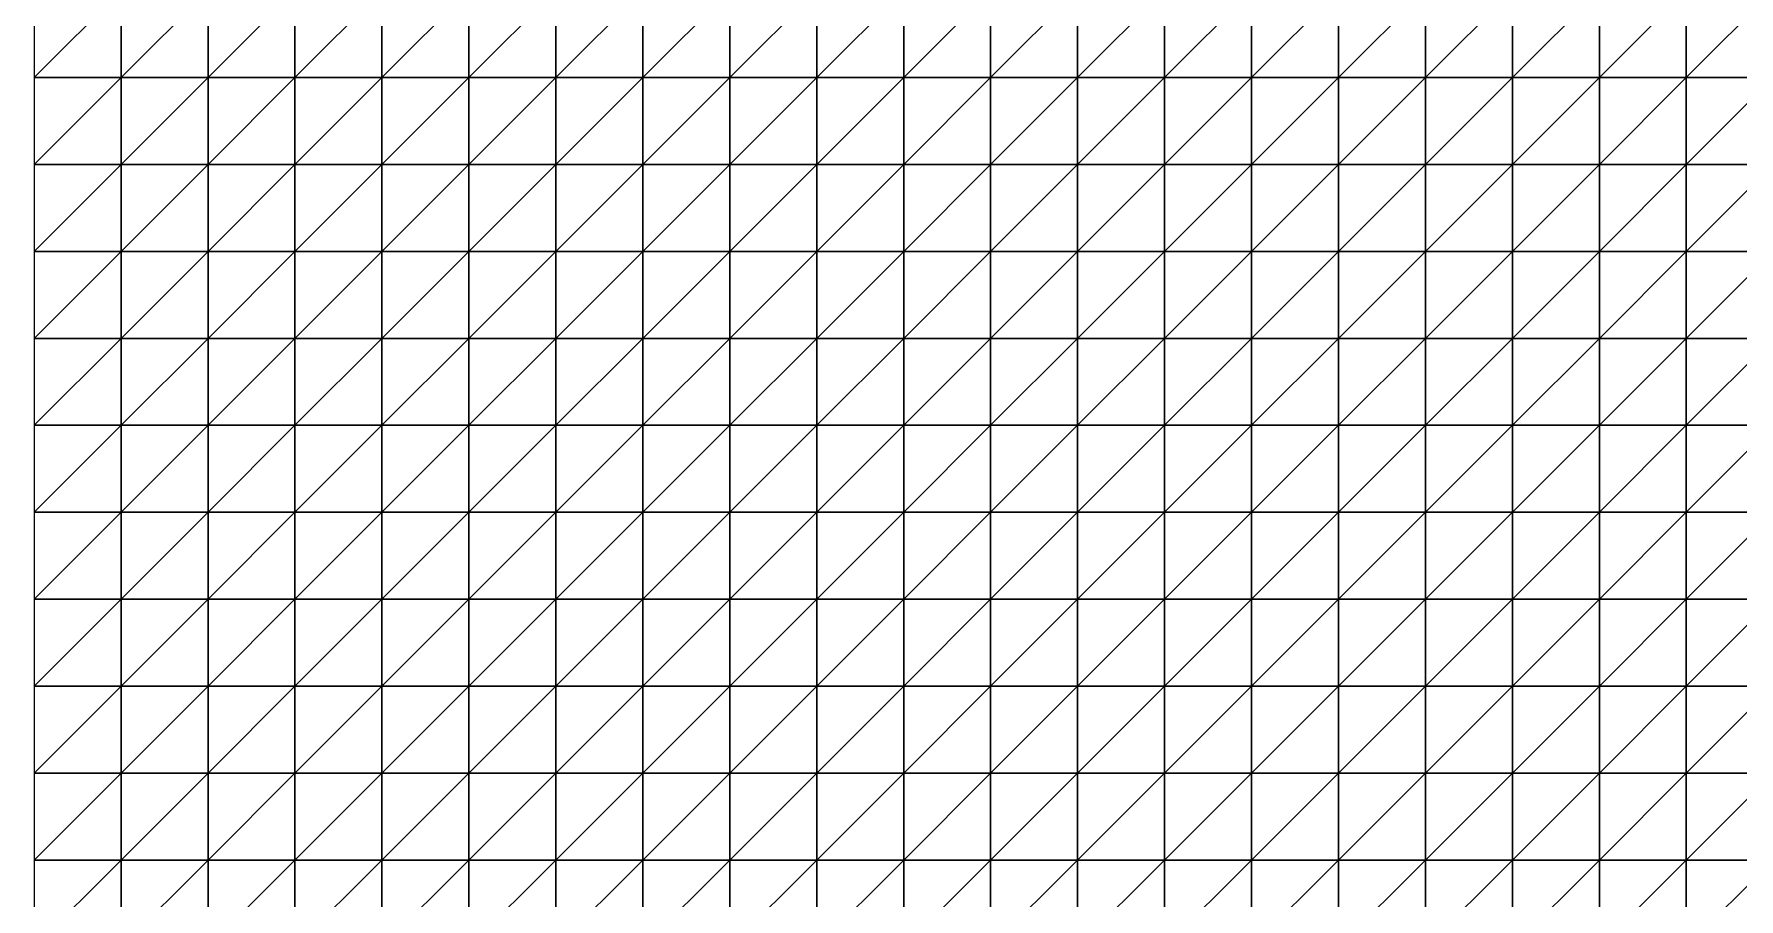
# Model space of a CAD drawing. Header units: metres. Extents: x 351000 to 353000, y 7455000 to 7457000.
# Drawn here: x 351000 to 351490.1, y 7455738.8 to 7455987.5 of the extents above; entities that cross this region are included whole.
import ezdxf

# ---------------------------------------------------------------- set-up
doc = ezdxf.new("R2010")
doc.units = ezdxf.units.M

msp = doc.modelspace()

# ---------------------------------------------------------------- linework, layer by layer
at = {"layer": 'TOPOGRAPHY'}
for points in [[(351000, 7455975, 1243.57), (351025, 7455975, 1246.66), (351025, 7456000, 1241.9)], [(351000, 7455975, 1243.57), (351025, 7456000, 1241.9), (351000, 7456000, 1238.86)], [(351025, 7455975, 1246.66), (351050, 7455975, 1249.31), (351050, 7456000, 1244.66)], [(351025, 7455975, 1246.66), (351050, 7456000, 1244.66), (351025, 7456000, 1241.9)], [(351050, 7455975, 1249.31), (351075, 7455975, 1251.46), (351075, 7456000, 1247.05)], [(351050, 7455975, 1249.31), (351075, 7456000, 1247.05), (351050, 7456000, 1244.66)], [(351075, 7455975, 1251.46), (351100, 7455975, 1253.06), (351100, 7456000, 1248.99)], [(351075, 7455975, 1251.46), (351100, 7456000, 1248.99), (351075, 7456000, 1247.05)], [(351100, 7455975, 1253.06), (351125, 7455975, 1254.09), (351125, 7456000, 1250.45)], [(351100, 7455975, 1253.06), (351125, 7456000, 1250.45), (351100, 7456000, 1248.99)], [(351125, 7455975, 1254.09), (351150, 7455975, 1254.56), (351150, 7456000, 1251.43)], [(351125, 7455975, 1254.09), (351150, 7456000, 1251.43), (351125, 7456000, 1250.45)], [(351150, 7455975, 1254.56), (351175, 7455975, 1254.55), (351175, 7456000, 1251.96)], [(351150, 7455975, 1254.56), (351175, 7456000, 1251.96), (351150, 7456000, 1251.43)], [(351175, 7455975, 1254.55), (351200, 7455975, 1254.15), (351200, 7456000, 1252.12)], [(351175, 7455975, 1254.55), (351200, 7456000, 1252.12), (351175, 7456000, 1251.96)], [(351200, 7455975, 1254.15), (351225, 7455975, 1253.51), (351225, 7456000, 1252)], [(351200, 7455975, 1254.15), (351225, 7456000, 1252), (351200, 7456000, 1252.12)], [(351225, 7455975, 1253.51), (351250, 7455975, 1252.77), (351250, 7456000, 1251.75)], [(351225, 7455975, 1253.51), (351250, 7456000, 1251.75), (351225, 7456000, 1252)], [(351250, 7455975, 1252.77), (351275, 7455975, 1252.1), (351275, 7456000, 1251.48)], [(351250, 7455975, 1252.77), (351275, 7456000, 1251.48), (351250, 7456000, 1251.75)], [(351275, 7455975, 1252.1), (351300, 7455975, 1251.67), (351300, 7456000, 1251.34)], [(351275, 7455975, 1252.1), (351300, 7456000, 1251.34), (351275, 7456000, 1251.48)], [(351300, 7455975, 1251.67), (351325, 7455975, 1251.62), (351325, 7456000, 1251.44)], [(351300, 7455975, 1251.67), (351325, 7456000, 1251.44), (351300, 7456000, 1251.34)], [(351325, 7455975, 1251.62), (351350, 7455975, 1252.04), (351350, 7456000, 1251.89)], [(351325, 7455975, 1251.62), (351350, 7456000, 1251.89), (351325, 7456000, 1251.44)], [(351350, 7455975, 1252.04), (351375, 7455975, 1253.01), (351375, 7456000, 1252.73)], [(351350, 7455975, 1252.04), (351375, 7456000, 1252.73), (351350, 7456000, 1251.89)], [(351375, 7455975, 1253.01), (351400, 7455975, 1254.55), (351400, 7456000, 1253.99)], [(351375, 7455975, 1253.01), (351400, 7456000, 1253.99), (351375, 7456000, 1252.73)], [(351400, 7455975, 1254.55), (351425, 7455975, 1256.63), (351425, 7456000, 1255.66)], [(351400, 7455975, 1254.55), (351425, 7456000, 1255.66), (351400, 7456000, 1253.99)], [(351425, 7455975, 1256.63), (351450, 7455975, 1259.18), (351450, 7456000, 1257.69)], [(351425, 7455975, 1256.63), (351450, 7456000, 1257.69), (351425, 7456000, 1255.66)], [(351450, 7455975, 1259.18), (351475, 7455975, 1262.07), (351475, 7456000, 1260.01)], [(351450, 7455975, 1259.18), (351475, 7456000, 1260.01), (351450, 7456000, 1257.69)], [(351475, 7455975, 1262.07), (351500, 7455975, 1265.2), (351500, 7456000, 1262.52)], [(351475, 7455975, 1262.07), (351500, 7456000, 1262.52), (351475, 7456000, 1260.01)], [(351000, 7455950, 1247.76), (351025, 7455950, 1250.63), (351025, 7455975, 1246.66)], [(351000, 7455950, 1247.76), (351025, 7455975, 1246.66), (351000, 7455975, 1243.57)], [(351025, 7455950, 1250.63), (351050, 7455950, 1252.93), (351050, 7455975, 1249.31)], [(351025, 7455950, 1250.63), (351050, 7455975, 1249.31), (351025, 7455975, 1246.66)], [(351050, 7455950, 1252.93), (351075, 7455950, 1254.6), (351075, 7455975, 1251.46)], [(351050, 7455950, 1252.93), (351075, 7455975, 1251.46), (351050, 7455975, 1249.31)], [(351075, 7455950, 1254.6), (351100, 7455950, 1255.64), (351100, 7455975, 1253.06)], [(351075, 7455950, 1254.6), (351100, 7455975, 1253.06), (351075, 7455975, 1251.46)], [(351100, 7455950, 1255.64), (351125, 7455950, 1256.05), (351125, 7455975, 1254.09)], [(351100, 7455950, 1255.64), (351125, 7455975, 1254.09), (351100, 7455975, 1253.06)], [(351125, 7455950, 1256.05), (351150, 7455950, 1255.91), (351150, 7455975, 1254.56)], [(351125, 7455950, 1256.05), (351150, 7455975, 1254.56), (351125, 7455975, 1254.09)], [(351150, 7455950, 1255.91), (351175, 7455950, 1255.31), (351175, 7455975, 1254.55)], [(351150, 7455950, 1255.91), (351175, 7455975, 1254.55), (351150, 7455975, 1254.56)], [(351175, 7455950, 1255.31), (351200, 7455950, 1254.39), (351200, 7455975, 1254.15)], [(351175, 7455950, 1255.31), (351200, 7455975, 1254.15), (351175, 7455975, 1254.55)], [(351200, 7455950, 1254.39), (351225, 7455950, 1253.32), (351225, 7455975, 1253.51)], [(351200, 7455950, 1254.39), (351225, 7455975, 1253.51), (351200, 7455975, 1254.15)], [(351225, 7455950, 1253.32), (351250, 7455950, 1252.27), (351250, 7455975, 1252.77)], [(351225, 7455950, 1253.32), (351250, 7455975, 1252.77), (351225, 7455975, 1253.51)], [(351250, 7455950, 1252.27), (351275, 7455950, 1251.43), (351275, 7455975, 1252.1)], [(351250, 7455950, 1252.27), (351275, 7455975, 1252.1), (351250, 7455975, 1252.77)], [(351275, 7455950, 1251.43), (351300, 7455950, 1250.97), (351300, 7455975, 1251.67)], [(351275, 7455950, 1251.43), (351300, 7455975, 1251.67), (351275, 7455975, 1252.1)], [(351300, 7455950, 1250.97), (351325, 7455950, 1251.03), (351325, 7455975, 1251.62)], [(351300, 7455950, 1250.97), (351325, 7455975, 1251.62), (351300, 7455975, 1251.67)], [(351325, 7455950, 1251.03), (351350, 7455950, 1251.74), (351350, 7455975, 1252.04)], [(351325, 7455950, 1251.03), (351350, 7455975, 1252.04), (351325, 7455975, 1251.62)], [(351350, 7455950, 1251.74), (351375, 7455950, 1253.12), (351375, 7455975, 1253.01)], [(351350, 7455950, 1251.74), (351375, 7455975, 1253.01), (351350, 7455975, 1252.04)], [(351375, 7455950, 1253.12), (351400, 7455950, 1255.2), (351400, 7455975, 1254.55)], [(351375, 7455950, 1253.12), (351400, 7455975, 1254.55), (351375, 7455975, 1253.01)], [(351400, 7455950, 1255.2), (351425, 7455950, 1257.91), (351425, 7455975, 1256.63)], [(351400, 7455950, 1255.2), (351425, 7455975, 1256.63), (351400, 7455975, 1254.55)], [(351425, 7455950, 1257.91), (351450, 7455950, 1261.14), (351450, 7455975, 1259.18)], [(351425, 7455950, 1257.91), (351450, 7455975, 1259.18), (351425, 7455975, 1256.63)], [(351450, 7455950, 1261.14), (351475, 7455950, 1264.74), (351475, 7455975, 1262.07)], [(351450, 7455950, 1261.14), (351475, 7455975, 1262.07), (351450, 7455975, 1259.18)], [(351475, 7455950, 1264.74), (351500, 7455950, 1268.54), (351500, 7455975, 1265.2)], [(351475, 7455950, 1264.74), (351500, 7455975, 1265.2), (351475, 7455975, 1262.07)], [(351000, 7455925, 1250.68), (351025, 7455925, 1253.1), (351025, 7455950, 1250.63)], [(351000, 7455925, 1250.68), (351025, 7455950, 1250.63), (351000, 7455950, 1247.76)], [(351025, 7455925, 1253.1), (351050, 7455925, 1254.85), (351050, 7455950, 1252.93)], [(351025, 7455925, 1253.1), (351050, 7455950, 1252.93), (351025, 7455950, 1250.63)], [(351050, 7455925, 1254.85), (351075, 7455925, 1255.9), (351075, 7455950, 1254.6)], [(351050, 7455925, 1254.85), (351075, 7455950, 1254.6), (351050, 7455950, 1252.93)], [(351075, 7455925, 1255.9), (351100, 7455925, 1256.3), (351100, 7455950, 1255.64)], [(351075, 7455925, 1255.9), (351100, 7455950, 1255.64), (351075, 7455950, 1254.6)], [(351100, 7455925, 1256.3), (351125, 7455925, 1256.1), (351125, 7455950, 1256.05)], [(351100, 7455925, 1256.3), (351125, 7455950, 1256.05), (351100, 7455950, 1255.64)], [(351125, 7455925, 1256.1), (351150, 7455925, 1255.41), (351150, 7455950, 1255.91)], [(351125, 7455925, 1256.1), (351150, 7455950, 1255.91), (351125, 7455950, 1256.05)], [(351150, 7455925, 1255.41), (351175, 7455925, 1254.36), (351175, 7455950, 1255.31)], [(351150, 7455925, 1255.41), (351175, 7455950, 1255.31), (351150, 7455950, 1255.91)], [(351175, 7455925, 1254.36), (351200, 7455925, 1253.11), (351200, 7455950, 1254.39)], [(351175, 7455925, 1254.36), (351200, 7455950, 1254.39), (351175, 7455950, 1255.31)], [(351200, 7455925, 1253.11), (351225, 7455925, 1251.85), (351225, 7455950, 1253.32)], [(351200, 7455925, 1253.11), (351225, 7455950, 1253.32), (351200, 7455950, 1254.39)], [(351225, 7455925, 1251.85), (351250, 7455925, 1250.78), (351250, 7455950, 1252.27)], [(351225, 7455925, 1251.85), (351250, 7455950, 1252.27), (351225, 7455950, 1253.32)], [(351250, 7455925, 1250.78), (351275, 7455925, 1250.06), (351275, 7455950, 1251.43)], [(351250, 7455925, 1250.78), (351275, 7455950, 1251.43), (351250, 7455950, 1252.27)], [(351275, 7455925, 1250.06), (351300, 7455925, 1249.87), (351300, 7455950, 1250.97)], [(351275, 7455925, 1250.06), (351300, 7455950, 1250.97), (351275, 7455950, 1251.43)], [(351300, 7455925, 1249.87), (351325, 7455925, 1250.35), (351325, 7455950, 1251.03)], [(351300, 7455925, 1249.87), (351325, 7455950, 1251.03), (351300, 7455950, 1250.97)], [(351325, 7455925, 1250.35), (351350, 7455925, 1251.57), (351350, 7455950, 1251.74)], [(351325, 7455925, 1250.35), (351350, 7455950, 1251.74), (351325, 7455950, 1251.03)], [(351350, 7455925, 1251.57), (351375, 7455925, 1253.57), (351375, 7455950, 1253.12)], [(351350, 7455925, 1251.57), (351375, 7455950, 1253.12), (351350, 7455950, 1251.74)], [(351375, 7455925, 1253.57), (351400, 7455925, 1256.31), (351400, 7455950, 1255.2)], [(351375, 7455925, 1253.57), (351400, 7455950, 1255.2), (351375, 7455950, 1253.12)], [(351400, 7455925, 1256.31), (351425, 7455925, 1259.72), (351425, 7455950, 1257.91)], [(351400, 7455925, 1256.31), (351425, 7455950, 1257.91), (351400, 7455950, 1255.2)], [(351425, 7455925, 1259.72), (351450, 7455925, 1263.65), (351450, 7455950, 1261.14)], [(351425, 7455925, 1259.72), (351450, 7455950, 1261.14), (351425, 7455950, 1257.91)], [(351450, 7455925, 1263.65), (351475, 7455925, 1267.91), (351475, 7455950, 1264.74)], [(351450, 7455925, 1263.65), (351475, 7455950, 1264.74), (351450, 7455950, 1261.14)], [(351475, 7455925, 1267.91), (351500, 7455925, 1272.29), (351500, 7455950, 1268.54)], [(351475, 7455925, 1267.91), (351500, 7455950, 1268.54), (351475, 7455950, 1264.74)], [(351000, 7455900, 1251.76), (351025, 7455900, 1253.58), (351025, 7455925, 1253.1)], [(351000, 7455900, 1251.76), (351025, 7455925, 1253.1), (351000, 7455925, 1250.68)], [(351025, 7455900, 1253.58), (351050, 7455900, 1254.7), (351050, 7455925, 1254.85)], [(351025, 7455900, 1253.58), (351050, 7455925, 1254.85), (351025, 7455925, 1253.1)], [(351050, 7455900, 1254.7), (351075, 7455900, 1255.14), (351075, 7455925, 1255.9)], [(351050, 7455900, 1254.7), (351075, 7455925, 1255.9), (351050, 7455925, 1254.85)], [(351075, 7455900, 1255.14), (351100, 7455900, 1254.98), (351100, 7455925, 1256.3)], [(351075, 7455900, 1255.14), (351100, 7455925, 1256.3), (351075, 7455925, 1255.9)], [(351100, 7455900, 1254.98), (351125, 7455900, 1254.33), (351125, 7455925, 1256.1)], [(351100, 7455900, 1254.98), (351125, 7455925, 1256.1), (351100, 7455925, 1256.3)], [(351125, 7455900, 1254.33), (351150, 7455900, 1253.32), (351150, 7455925, 1255.41)], [(351125, 7455900, 1254.33), (351150, 7455925, 1255.41), (351125, 7455925, 1256.1)], [(351150, 7455900, 1253.32), (351175, 7455900, 1252.1), (351175, 7455925, 1254.36)], [(351150, 7455900, 1253.32), (351175, 7455925, 1254.36), (351150, 7455925, 1255.41)], [(351175, 7455900, 1252.1), (351200, 7455900, 1250.85), (351200, 7455925, 1253.11)], [(351175, 7455900, 1252.1), (351200, 7455925, 1253.11), (351175, 7455925, 1254.36)], [(351200, 7455900, 1250.85), (351225, 7455900, 1249.74), (351225, 7455925, 1251.85)], [(351200, 7455900, 1250.85), (351225, 7455925, 1251.85), (351200, 7455925, 1253.11)], [(351225, 7455900, 1249.74), (351250, 7455900, 1248.97), (351250, 7455925, 1250.78)], [(351225, 7455900, 1249.74), (351250, 7455925, 1250.78), (351225, 7455925, 1251.85)], [(351250, 7455900, 1248.97), (351275, 7455900, 1248.69), (351275, 7455925, 1250.06)], [(351250, 7455900, 1248.97), (351275, 7455925, 1250.06), (351250, 7455925, 1250.78)], [(351275, 7455900, 1248.69), (351300, 7455900, 1249.03), (351300, 7455925, 1249.87)], [(351275, 7455900, 1248.69), (351300, 7455925, 1249.87), (351275, 7455925, 1250.06)], [(351300, 7455900, 1249.03), (351325, 7455900, 1250.11), (351325, 7455925, 1250.35)], [(351300, 7455900, 1249.03), (351325, 7455925, 1250.35), (351300, 7455925, 1249.87)], [(351325, 7455900, 1250.11), (351350, 7455900, 1251.98), (351350, 7455925, 1251.57)], [(351325, 7455900, 1250.11), (351350, 7455925, 1251.57), (351325, 7455925, 1250.35)], [(351350, 7455900, 1251.98), (351375, 7455900, 1254.65), (351375, 7455925, 1253.57)], [(351350, 7455900, 1251.98), (351375, 7455925, 1253.57), (351350, 7455925, 1251.57)], [(351375, 7455900, 1254.65), (351400, 7455900, 1258.04), (351400, 7455925, 1256.31)], [(351375, 7455900, 1254.65), (351400, 7455925, 1256.31), (351375, 7455925, 1253.57)], [(351400, 7455900, 1258.04), (351425, 7455900, 1262.05), (351425, 7455925, 1259.72)], [(351400, 7455900, 1258.04), (351425, 7455925, 1259.72), (351400, 7455925, 1256.31)], [(351425, 7455900, 1262.05), (351450, 7455900, 1266.52), (351450, 7455925, 1263.65)], [(351425, 7455900, 1262.05), (351450, 7455925, 1263.65), (351425, 7455925, 1259.72)], [(351450, 7455900, 1266.52), (351475, 7455900, 1271.24), (351475, 7455925, 1267.91)], [(351450, 7455900, 1266.52), (351475, 7455925, 1267.91), (351450, 7455925, 1263.65)], [(351475, 7455900, 1271.24), (351500, 7455900, 1275.98), (351500, 7455925, 1272.29)], [(351475, 7455900, 1271.24), (351500, 7455925, 1272.29), (351475, 7455925, 1267.91)], [(351000, 7455875, 1250.74), (351025, 7455875, 1251.96), (351025, 7455900, 1253.58)], [(351000, 7455875, 1250.74), (351025, 7455900, 1253.58), (351000, 7455900, 1251.76)], [(351025, 7455875, 1251.96), (351050, 7455875, 1252.51), (351050, 7455900, 1254.7)], [(351025, 7455875, 1251.96), (351050, 7455900, 1254.7), (351025, 7455900, 1253.58)], [(351050, 7455875, 1252.51), (351075, 7455875, 1252.49), (351075, 7455900, 1255.14)], [(351050, 7455875, 1252.51), (351075, 7455900, 1255.14), (351050, 7455900, 1254.7)], [(351075, 7455875, 1252.49), (351100, 7455875, 1252.01), (351100, 7455900, 1254.98)], [(351075, 7455875, 1252.49), (351100, 7455900, 1254.98), (351075, 7455900, 1255.14)], [(351100, 7455875, 1252.01), (351125, 7455875, 1251.19), (351125, 7455900, 1254.33)], [(351100, 7455875, 1252.01), (351125, 7455900, 1254.33), (351100, 7455900, 1254.98)], [(351125, 7455875, 1251.19), (351150, 7455875, 1250.19), (351150, 7455900, 1253.32)], [(351125, 7455875, 1251.19), (351150, 7455900, 1253.32), (351125, 7455900, 1254.33)], [(351150, 7455875, 1250.19), (351175, 7455875, 1249.16), (351175, 7455900, 1252.1)], [(351150, 7455875, 1250.19), (351175, 7455900, 1252.1), (351150, 7455900, 1253.32)], [(351175, 7455875, 1249.16), (351200, 7455875, 1248.26), (351200, 7455900, 1250.85)], [(351175, 7455875, 1249.16), (351200, 7455900, 1250.85), (351175, 7455900, 1252.1)], [(351200, 7455875, 1248.26), (351225, 7455875, 1247.65), (351225, 7455900, 1249.74)], [(351200, 7455875, 1248.26), (351225, 7455900, 1249.74), (351200, 7455900, 1250.85)], [(351225, 7455875, 1247.65), (351250, 7455875, 1247.47), (351250, 7455900, 1248.97)], [(351225, 7455875, 1247.65), (351250, 7455900, 1248.97), (351225, 7455900, 1249.74)], [(351250, 7455875, 1247.47), (351275, 7455875, 1247.85), (351275, 7455900, 1248.69)], [(351250, 7455875, 1247.47), (351275, 7455900, 1248.69), (351250, 7455900, 1248.97)], [(351275, 7455875, 1247.85), (351300, 7455875, 1248.9), (351300, 7455900, 1249.03)], [(351275, 7455875, 1247.85), (351300, 7455900, 1249.03), (351275, 7455900, 1248.69)], [(351300, 7455875, 1248.9), (351325, 7455875, 1250.66), (351325, 7455900, 1250.11)], [(351300, 7455875, 1248.9), (351325, 7455900, 1250.11), (351300, 7455900, 1249.03)], [(351325, 7455875, 1250.66), (351350, 7455875, 1253.17), (351350, 7455900, 1251.98)], [(351325, 7455875, 1250.66), (351350, 7455900, 1251.98), (351325, 7455900, 1250.11)], [(351350, 7455875, 1253.17), (351375, 7455875, 1256.4), (351375, 7455900, 1254.65)], [(351350, 7455875, 1253.17), (351375, 7455900, 1254.65), (351350, 7455900, 1251.98)], [(351375, 7455875, 1256.4), (351400, 7455875, 1260.26), (351400, 7455900, 1258.04)], [(351375, 7455875, 1256.4), (351400, 7455900, 1258.04), (351375, 7455900, 1254.65)], [(351400, 7455875, 1260.26), (351425, 7455875, 1264.65), (351425, 7455900, 1262.05)], [(351400, 7455875, 1260.26), (351425, 7455900, 1262.05), (351400, 7455900, 1258.04)], [(351425, 7455875, 1264.65), (351450, 7455875, 1269.39), (351450, 7455900, 1266.52)], [(351425, 7455875, 1264.65), (351450, 7455900, 1266.52), (351425, 7455900, 1262.05)], [(351450, 7455875, 1269.39), (351475, 7455875, 1274.28), (351475, 7455900, 1271.24)], [(351450, 7455875, 1269.39), (351475, 7455900, 1271.24), (351450, 7455900, 1266.52)], [(351475, 7455875, 1274.28), (351500, 7455875, 1279.11), (351500, 7455900, 1275.98)], [(351475, 7455875, 1274.28), (351500, 7455900, 1275.98), (351475, 7455900, 1271.24)], [(351000, 7455850, 1247.79), (351025, 7455850, 1248.51), (351025, 7455875, 1251.96)], [(351000, 7455850, 1247.79), (351025, 7455875, 1251.96), (351000, 7455875, 1250.74)], [(351025, 7455850, 1248.51), (351050, 7455850, 1248.7), (351050, 7455875, 1252.51)], [(351025, 7455850, 1248.51), (351050, 7455875, 1252.51), (351025, 7455875, 1251.96)], [(351050, 7455850, 1248.7), (351075, 7455850, 1248.49), (351075, 7455875, 1252.49)], [(351050, 7455850, 1248.7), (351075, 7455875, 1252.49), (351050, 7455875, 1252.51)], [(351075, 7455850, 1248.49), (351100, 7455850, 1247.99), (351100, 7455875, 1252.01)], [(351075, 7455850, 1248.49), (351100, 7455875, 1252.01), (351075, 7455875, 1252.49)], [(351100, 7455850, 1247.99), (351125, 7455850, 1247.34), (351125, 7455875, 1251.19)], [(351100, 7455850, 1247.99), (351125, 7455875, 1251.19), (351100, 7455875, 1252.01)], [(351125, 7455850, 1247.34), (351150, 7455850, 1246.7), (351150, 7455875, 1250.19)], [(351125, 7455850, 1247.34), (351150, 7455875, 1250.19), (351125, 7455875, 1251.19)], [(351150, 7455850, 1246.7), (351175, 7455850, 1246.19), (351175, 7455875, 1249.16)], [(351150, 7455850, 1246.7), (351175, 7455875, 1249.16), (351150, 7455875, 1250.19)], [(351175, 7455850, 1246.19), (351200, 7455850, 1245.95), (351200, 7455875, 1248.26)], [(351175, 7455850, 1246.19), (351200, 7455875, 1248.26), (351175, 7455875, 1249.16)], [(351200, 7455850, 1245.95), (351225, 7455850, 1246.08), (351225, 7455875, 1247.65)], [(351200, 7455850, 1245.95), (351225, 7455875, 1247.65), (351200, 7455875, 1248.26)], [(351225, 7455850, 1246.08), (351250, 7455850, 1246.69), (351250, 7455875, 1247.47)], [(351225, 7455850, 1246.08), (351250, 7455875, 1247.47), (351225, 7455875, 1247.65)], [(351250, 7455850, 1246.69), (351275, 7455850, 1247.85), (351275, 7455875, 1247.85)], [(351250, 7455850, 1246.69), (351275, 7455875, 1247.85), (351250, 7455875, 1247.47)], [(351275, 7455850, 1247.85), (351300, 7455850, 1249.62), (351300, 7455875, 1248.9)], [(351275, 7455850, 1247.85), (351300, 7455875, 1248.9), (351275, 7455875, 1247.85)], [(351300, 7455850, 1249.62), (351325, 7455850, 1252), (351325, 7455875, 1250.66)], [(351300, 7455850, 1249.62), (351325, 7455875, 1250.66), (351300, 7455875, 1248.9)], [(351325, 7455850, 1252), (351350, 7455850, 1255.01), (351350, 7455875, 1253.17)], [(351325, 7455850, 1252), (351350, 7455875, 1253.17), (351325, 7455875, 1250.66)], [(351350, 7455850, 1255.01), (351375, 7455850, 1258.59), (351375, 7455875, 1256.4)], [(351350, 7455850, 1255.01), (351375, 7455875, 1256.4), (351350, 7455875, 1253.17)], [(351375, 7455850, 1258.59), (351400, 7455850, 1262.66), (351400, 7455875, 1260.26)], [(351375, 7455850, 1258.59), (351400, 7455875, 1260.26), (351375, 7455875, 1256.4)], [(351400, 7455850, 1262.66), (351425, 7455850, 1267.12), (351425, 7455875, 1264.65)], [(351400, 7455850, 1262.66), (351425, 7455875, 1264.65), (351400, 7455875, 1260.26)], [(351425, 7455850, 1267.12), (351450, 7455850, 1271.81), (351450, 7455875, 1269.39)], [(351425, 7455850, 1267.12), (351450, 7455875, 1269.39), (351425, 7455875, 1264.65)], [(351450, 7455850, 1271.81), (351475, 7455850, 1276.58), (351475, 7455875, 1274.28)], [(351450, 7455850, 1271.81), (351475, 7455875, 1274.28), (351450, 7455875, 1269.39)], [(351475, 7455850, 1276.58), (351500, 7455850, 1281.23), (351500, 7455875, 1279.11)], [(351475, 7455850, 1276.58), (351500, 7455875, 1279.11), (351475, 7455875, 1274.28)], [(351000, 7455825, 1243.44), (351025, 7455825, 1243.89), (351025, 7455850, 1248.51)], [(351000, 7455825, 1243.44), (351025, 7455850, 1248.51), (351000, 7455850, 1247.79)], [(351025, 7455825, 1243.89), (351050, 7455825, 1243.99), (351050, 7455850, 1248.7)], [(351025, 7455825, 1243.89), (351050, 7455850, 1248.7), (351025, 7455850, 1248.51)], [(351050, 7455825, 1243.99), (351075, 7455825, 1243.87), (351075, 7455850, 1248.49)], [(351050, 7455825, 1243.99), (351075, 7455850, 1248.49), (351050, 7455850, 1248.7)], [(351075, 7455825, 1243.87), (351100, 7455825, 1243.66), (351100, 7455850, 1247.99)], [(351075, 7455825, 1243.87), (351100, 7455850, 1247.99), (351075, 7455850, 1248.49)], [(351100, 7455825, 1243.66), (351125, 7455825, 1243.49), (351125, 7455850, 1247.34)], [(351100, 7455825, 1243.66), (351125, 7455850, 1247.34), (351100, 7455850, 1247.99)], [(351125, 7455825, 1243.49), (351150, 7455825, 1243.47), (351150, 7455850, 1246.7)], [(351125, 7455825, 1243.49), (351150, 7455850, 1246.7), (351125, 7455850, 1247.34)], [(351150, 7455825, 1243.47), (351175, 7455825, 1243.72), (351175, 7455850, 1246.19)], [(351150, 7455825, 1243.47), (351175, 7455850, 1246.19), (351150, 7455850, 1246.7)], [(351175, 7455825, 1243.72), (351200, 7455825, 1244.3), (351200, 7455850, 1245.95)], [(351175, 7455825, 1243.72), (351200, 7455850, 1245.95), (351175, 7455850, 1246.19)], [(351200, 7455825, 1244.3), (351225, 7455825, 1245.29), (351225, 7455850, 1246.08)], [(351200, 7455825, 1244.3), (351225, 7455850, 1246.08), (351200, 7455850, 1245.95)], [(351225, 7455825, 1245.29), (351250, 7455825, 1246.73), (351250, 7455850, 1246.69)], [(351225, 7455825, 1245.29), (351250, 7455850, 1246.69), (351225, 7455850, 1246.08)], [(351250, 7455825, 1246.73), (351275, 7455825, 1248.63), (351275, 7455850, 1247.85)], [(351250, 7455825, 1246.73), (351275, 7455850, 1247.85), (351250, 7455850, 1246.69)], [(351275, 7455825, 1248.63), (351300, 7455825, 1251.01), (351300, 7455850, 1249.62)], [(351275, 7455825, 1248.63), (351300, 7455850, 1249.62), (351275, 7455850, 1247.85)], [(351300, 7455825, 1251.01), (351325, 7455825, 1253.85), (351325, 7455850, 1252)], [(351300, 7455825, 1251.01), (351325, 7455850, 1252), (351300, 7455850, 1249.62)], [(351325, 7455825, 1253.85), (351350, 7455825, 1257.14), (351350, 7455850, 1255.01)], [(351325, 7455825, 1253.85), (351350, 7455850, 1255.01), (351325, 7455850, 1252)], [(351350, 7455825, 1257.14), (351375, 7455825, 1260.81), (351375, 7455850, 1258.59)], [(351350, 7455825, 1257.14), (351375, 7455850, 1258.59), (351350, 7455850, 1255.01)], [(351375, 7455825, 1260.81), (351400, 7455825, 1264.81), (351400, 7455850, 1262.66)], [(351375, 7455825, 1260.81), (351400, 7455850, 1262.66), (351375, 7455850, 1258.59)], [(351400, 7455825, 1264.81), (351425, 7455825, 1269.05), (351425, 7455850, 1267.12)], [(351400, 7455825, 1264.81), (351425, 7455850, 1267.12), (351400, 7455850, 1262.66)], [(351425, 7455825, 1269.05), (351450, 7455825, 1273.43), (351450, 7455850, 1271.81)], [(351425, 7455825, 1269.05), (351450, 7455850, 1271.81), (351425, 7455850, 1267.12)], [(351450, 7455825, 1273.43), (351475, 7455825, 1277.83), (351475, 7455850, 1276.58)], [(351450, 7455825, 1273.43), (351475, 7455850, 1276.58), (351450, 7455850, 1271.81)], [(351475, 7455825, 1277.83), (351500, 7455825, 1282.12), (351500, 7455850, 1281.23)], [(351475, 7455825, 1277.83), (351500, 7455850, 1281.23), (351475, 7455850, 1276.58)], [(351000, 7455800, 1238.51), (351025, 7455800, 1238.95), (351025, 7455825, 1243.89)], [(351000, 7455800, 1238.51), (351025, 7455825, 1243.89), (351000, 7455825, 1243.44)], [(351025, 7455800, 1238.95), (351050, 7455800, 1239.22), (351050, 7455825, 1243.99)], [(351025, 7455800, 1238.95), (351050, 7455825, 1243.99), (351025, 7455825, 1243.89)], [(351050, 7455800, 1239.22), (351075, 7455800, 1239.44), (351075, 7455825, 1243.87)], [(351050, 7455800, 1239.22), (351075, 7455825, 1243.87), (351050, 7455825, 1243.99)], [(351075, 7455800, 1239.44), (351100, 7455800, 1239.73), (351100, 7455825, 1243.66)], [(351075, 7455800, 1239.44), (351100, 7455825, 1243.66), (351075, 7455825, 1243.87)], [(351100, 7455800, 1239.73), (351125, 7455800, 1240.2), (351125, 7455825, 1243.49)], [(351100, 7455800, 1239.73), (351125, 7455825, 1243.49), (351100, 7455825, 1243.66)], [(351125, 7455800, 1240.2), (351150, 7455800, 1240.93), (351150, 7455825, 1243.47)], [(351125, 7455800, 1240.2), (351150, 7455825, 1243.47), (351125, 7455825, 1243.49)], [(351150, 7455800, 1240.93), (351175, 7455800, 1241.99), (351175, 7455825, 1243.72)], [(351150, 7455800, 1240.93), (351175, 7455825, 1243.72), (351150, 7455825, 1243.47)], [(351175, 7455800, 1241.99), (351200, 7455800, 1243.41), (351200, 7455825, 1244.3)], [(351175, 7455800, 1241.99), (351200, 7455825, 1244.3), (351175, 7455825, 1243.72)], [(351200, 7455800, 1243.41), (351225, 7455800, 1245.2), (351225, 7455825, 1245.29)], [(351200, 7455800, 1243.41), (351225, 7455825, 1245.29), (351200, 7455825, 1244.3)], [(351225, 7455800, 1245.2), (351250, 7455800, 1247.35), (351250, 7455825, 1246.73)], [(351225, 7455800, 1245.2), (351250, 7455825, 1246.73), (351225, 7455825, 1245.29)], [(351250, 7455800, 1247.35), (351275, 7455800, 1249.84), (351275, 7455825, 1248.63)], [(351250, 7455800, 1247.35), (351275, 7455825, 1248.63), (351250, 7455825, 1246.73)], [(351275, 7455800, 1249.84), (351300, 7455800, 1252.65), (351300, 7455825, 1251.01)], [(351275, 7455800, 1249.84), (351300, 7455825, 1251.01), (351275, 7455825, 1248.63)], [(351300, 7455800, 1252.65), (351325, 7455800, 1255.74), (351325, 7455825, 1253.85)], [(351300, 7455800, 1252.65), (351325, 7455825, 1253.85), (351300, 7455825, 1251.01)], [(351325, 7455800, 1255.74), (351350, 7455800, 1259.07), (351350, 7455825, 1257.14)], [(351325, 7455800, 1255.74), (351350, 7455825, 1257.14), (351325, 7455825, 1253.85)], [(351350, 7455800, 1259.07), (351375, 7455800, 1262.6), (351375, 7455825, 1260.81)], [(351350, 7455800, 1259.07), (351375, 7455825, 1260.81), (351350, 7455825, 1257.14)], [(351375, 7455800, 1262.6), (351400, 7455800, 1266.31), (351400, 7455825, 1264.81)], [(351375, 7455800, 1262.6), (351400, 7455825, 1264.81), (351375, 7455825, 1260.81)], [(351400, 7455800, 1266.31), (351425, 7455800, 1270.14), (351425, 7455825, 1269.05)], [(351400, 7455800, 1266.31), (351425, 7455825, 1269.05), (351400, 7455825, 1264.81)], [(351425, 7455800, 1270.14), (351450, 7455800, 1274.05), (351450, 7455825, 1273.43)], [(351425, 7455800, 1270.14), (351450, 7455825, 1273.43), (351425, 7455825, 1269.05)], [(351450, 7455800, 1274.05), (351475, 7455800, 1277.96), (351475, 7455825, 1277.83)], [(351450, 7455800, 1274.05), (351475, 7455825, 1277.83), (351450, 7455825, 1273.43)], [(351475, 7455800, 1277.96), (351500, 7455800, 1281.82), (351500, 7455825, 1282.12)], [(351475, 7455800, 1277.96), (351500, 7455825, 1282.12), (351475, 7455825, 1277.83)], [(351000, 7455775, 1233.9), (351025, 7455775, 1234.55), (351025, 7455800, 1238.95)], [(351000, 7455775, 1233.9), (351025, 7455800, 1238.95), (351000, 7455800, 1238.51)], [(351025, 7455775, 1234.55), (351050, 7455775, 1235.15), (351050, 7455800, 1239.22)], [(351025, 7455775, 1234.55), (351050, 7455800, 1239.22), (351025, 7455800, 1238.95)], [(351050, 7455775, 1235.15), (351075, 7455775, 1235.83), (351075, 7455800, 1239.44)], [(351050, 7455775, 1235.15), (351075, 7455800, 1239.44), (351050, 7455800, 1239.22)], [(351075, 7455775, 1235.83), (351100, 7455775, 1236.68), (351100, 7455800, 1239.73)], [(351075, 7455775, 1235.83), (351100, 7455800, 1239.73), (351075, 7455800, 1239.44)], [(351100, 7455775, 1236.68), (351125, 7455775, 1237.79), (351125, 7455800, 1240.2)], [(351100, 7455775, 1236.68), (351125, 7455800, 1240.2), (351100, 7455800, 1239.73)], [(351125, 7455775, 1237.79), (351150, 7455775, 1239.21), (351150, 7455800, 1240.93)], [(351125, 7455775, 1237.79), (351150, 7455800, 1240.93), (351125, 7455800, 1240.2)], [(351150, 7455775, 1239.21), (351175, 7455775, 1240.97), (351175, 7455800, 1241.99)], [(351150, 7455775, 1239.21), (351175, 7455800, 1241.99), (351150, 7455800, 1240.93)], [(351175, 7455775, 1240.97), (351200, 7455775, 1243.05), (351200, 7455800, 1243.41)], [(351175, 7455775, 1240.97), (351200, 7455800, 1243.41), (351175, 7455800, 1241.99)], [(351200, 7455775, 1243.05), (351225, 7455775, 1245.44), (351225, 7455800, 1245.2)], [(351200, 7455775, 1243.05), (351225, 7455800, 1245.2), (351200, 7455800, 1243.41)], [(351225, 7455775, 1245.44), (351250, 7455775, 1248.1), (351250, 7455800, 1247.35)], [(351225, 7455775, 1245.44), (351250, 7455800, 1247.35), (351225, 7455800, 1245.2)], [(351250, 7455775, 1248.1), (351275, 7455775, 1250.96), (351275, 7455800, 1249.84)], [(351250, 7455775, 1248.1), (351275, 7455800, 1249.84), (351250, 7455800, 1247.35)], [(351275, 7455775, 1250.96), (351300, 7455775, 1253.98), (351300, 7455800, 1252.65)], [(351275, 7455775, 1250.96), (351300, 7455800, 1252.65), (351275, 7455800, 1249.84)], [(351300, 7455775, 1253.98), (351325, 7455775, 1257.12), (351325, 7455800, 1255.74)], [(351300, 7455775, 1253.98), (351325, 7455800, 1255.74), (351300, 7455800, 1252.65)], [(351325, 7455775, 1257.12), (351350, 7455775, 1260.34), (351350, 7455800, 1259.07)], [(351325, 7455775, 1257.12), (351350, 7455800, 1259.07), (351325, 7455800, 1255.74)], [(351350, 7455775, 1260.34), (351375, 7455775, 1263.62), (351375, 7455800, 1262.6)], [(351350, 7455775, 1260.34), (351375, 7455800, 1262.6), (351350, 7455800, 1259.07)], [(351375, 7455775, 1263.62), (351400, 7455775, 1266.95), (351400, 7455800, 1266.31)], [(351375, 7455775, 1263.62), (351400, 7455800, 1266.31), (351375, 7455800, 1262.6)], [(351400, 7455775, 1266.95), (351425, 7455775, 1270.32), (351425, 7455800, 1270.14)], [(351400, 7455775, 1266.95), (351425, 7455800, 1270.14), (351400, 7455800, 1266.31)], [(351425, 7455775, 1270.32), (351450, 7455775, 1273.73), (351450, 7455800, 1274.05)], [(351425, 7455775, 1270.32), (351450, 7455800, 1274.05), (351425, 7455800, 1270.14)], [(351450, 7455775, 1273.73), (351475, 7455775, 1277.17), (351475, 7455800, 1277.96)], [(351450, 7455775, 1273.73), (351475, 7455800, 1277.96), (351450, 7455800, 1274.05)], [(351475, 7455775, 1277.17), (351500, 7455775, 1280.63), (351500, 7455800, 1281.82)], [(351475, 7455775, 1277.17), (351500, 7455800, 1281.82), (351475, 7455800, 1277.96)], [(351000, 7455750, 1230.38), (351025, 7455750, 1231.34), (351025, 7455775, 1234.55)], [(351000, 7455750, 1230.38), (351025, 7455775, 1234.55), (351000, 7455775, 1233.9)], [(351025, 7455750, 1231.34), (351050, 7455750, 1232.33), (351050, 7455775, 1235.15)], [(351025, 7455750, 1231.34), (351050, 7455775, 1235.15), (351025, 7455775, 1234.55)], [(351050, 7455750, 1232.33), (351075, 7455750, 1233.42), (351075, 7455775, 1235.83)], [(351050, 7455750, 1232.33), (351075, 7455775, 1235.83), (351050, 7455775, 1235.15)], [(351075, 7455750, 1233.42), (351100, 7455750, 1234.72), (351100, 7455775, 1236.68)], [(351075, 7455750, 1233.42), (351100, 7455775, 1236.68), (351075, 7455775, 1235.83)], [(351100, 7455750, 1234.72), (351125, 7455750, 1236.29), (351125, 7455775, 1237.79)], [(351100, 7455750, 1234.72), (351125, 7455775, 1237.79), (351100, 7455775, 1236.68)], [(351125, 7455750, 1236.29), (351150, 7455750, 1238.15), (351150, 7455775, 1239.21)], [(351125, 7455750, 1236.29), (351150, 7455775, 1239.21), (351125, 7455775, 1237.79)], [(351150, 7455750, 1238.15), (351175, 7455750, 1240.33), (351175, 7455775, 1240.97)], [(351150, 7455750, 1238.15), (351175, 7455775, 1240.97), (351150, 7455775, 1239.21)], [(351175, 7455750, 1240.33), (351200, 7455750, 1242.8), (351200, 7455775, 1243.05)], [(351175, 7455750, 1240.33), (351200, 7455775, 1243.05), (351175, 7455775, 1240.97)], [(351200, 7455750, 1242.8), (351225, 7455750, 1245.51), (351225, 7455775, 1245.44)], [(351200, 7455750, 1242.8), (351225, 7455775, 1245.44), (351200, 7455775, 1243.05)], [(351225, 7455750, 1245.51), (351250, 7455750, 1248.41), (351250, 7455775, 1248.1)], [(351225, 7455750, 1245.51), (351250, 7455775, 1248.1), (351225, 7455775, 1245.44)], [(351250, 7455750, 1248.41), (351275, 7455750, 1251.43), (351275, 7455775, 1250.96)], [(351250, 7455750, 1248.41), (351275, 7455775, 1250.96), (351250, 7455775, 1248.1)], [(351275, 7455750, 1251.43), (351300, 7455750, 1254.51), (351300, 7455775, 1253.98)], [(351275, 7455750, 1251.43), (351300, 7455775, 1253.98), (351275, 7455775, 1250.96)], [(351300, 7455750, 1254.51), (351325, 7455750, 1257.6), (351325, 7455775, 1257.12)], [(351300, 7455750, 1254.51), (351325, 7455775, 1257.12), (351300, 7455775, 1253.98)], [(351325, 7455750, 1257.6), (351350, 7455750, 1260.67), (351350, 7455775, 1260.34)], [(351325, 7455750, 1257.6), (351350, 7455775, 1260.34), (351325, 7455775, 1257.12)], [(351350, 7455750, 1260.67), (351375, 7455750, 1263.7), (351375, 7455775, 1263.62)], [(351350, 7455750, 1260.67), (351375, 7455775, 1263.62), (351350, 7455775, 1260.34)], [(351375, 7455750, 1263.7), (351400, 7455750, 1266.7), (351400, 7455775, 1266.95)], [(351375, 7455750, 1263.7), (351400, 7455775, 1266.95), (351375, 7455775, 1263.62)], [(351400, 7455750, 1266.7), (351425, 7455750, 1269.7), (351425, 7455775, 1270.32)], [(351400, 7455750, 1266.7), (351425, 7455775, 1270.32), (351400, 7455775, 1266.95)], [(351425, 7455750, 1269.7), (351450, 7455750, 1272.73), (351450, 7455775, 1273.73)], [(351425, 7455750, 1269.7), (351450, 7455775, 1273.73), (351425, 7455775, 1270.32)], [(351450, 7455750, 1272.73), (351475, 7455750, 1275.82), (351475, 7455775, 1277.17)], [(351450, 7455750, 1272.73), (351475, 7455775, 1277.17), (351450, 7455775, 1273.73)], [(351475, 7455750, 1275.82), (351500, 7455750, 1278.99), (351500, 7455775, 1280.63)], [(351475, 7455750, 1275.82), (351500, 7455775, 1280.63), (351475, 7455775, 1277.17)], [(351000, 7455725, 1228.44), (351025, 7455725, 1229.69), (351025, 7455750, 1231.34)], [(351000, 7455725, 1228.44), (351025, 7455750, 1231.34), (351000, 7455750, 1230.38)], [(351025, 7455725, 1229.69), (351050, 7455725, 1230.93), (351050, 7455750, 1232.33)], [(351025, 7455725, 1229.69), (351050, 7455750, 1232.33), (351025, 7455750, 1231.34)], [(351050, 7455725, 1230.93), (351075, 7455725, 1232.25), (351075, 7455750, 1233.42)], [(351050, 7455725, 1230.93), (351075, 7455750, 1233.42), (351050, 7455750, 1232.33)], [(351075, 7455725, 1232.25), (351100, 7455725, 1233.73), (351100, 7455750, 1234.72)], [(351075, 7455725, 1232.25), (351100, 7455750, 1234.72), (351075, 7455750, 1233.42)], [(351100, 7455725, 1233.73), (351125, 7455725, 1235.43), (351125, 7455750, 1236.29)], [(351100, 7455725, 1233.73), (351125, 7455750, 1236.29), (351100, 7455750, 1234.72)], [(351125, 7455725, 1235.43), (351150, 7455725, 1237.4), (351150, 7455750, 1238.15)], [(351125, 7455725, 1235.43), (351150, 7455750, 1238.15), (351125, 7455750, 1236.29)], [(351150, 7455725, 1237.4), (351175, 7455725, 1239.65), (351175, 7455750, 1240.33)], [(351150, 7455725, 1237.4), (351175, 7455750, 1240.33), (351150, 7455750, 1238.15)], [(351175, 7455725, 1239.65), (351200, 7455725, 1242.17), (351200, 7455750, 1242.8)], [(351175, 7455725, 1239.65), (351200, 7455750, 1242.8), (351175, 7455750, 1240.33)], [(351200, 7455725, 1242.17), (351225, 7455725, 1244.92), (351225, 7455750, 1245.51)], [(351200, 7455725, 1242.17), (351225, 7455750, 1245.51), (351200, 7455750, 1242.8)], [(351225, 7455725, 1244.92), (351250, 7455725, 1247.84), (351250, 7455750, 1248.41)], [(351225, 7455725, 1244.92), (351250, 7455750, 1248.41), (351225, 7455750, 1245.51)], [(351250, 7455725, 1247.84), (351275, 7455725, 1250.86), (351275, 7455750, 1251.43)], [(351250, 7455725, 1247.84), (351275, 7455750, 1251.43), (351250, 7455750, 1248.41)], [(351275, 7455725, 1250.86), (351300, 7455725, 1253.92), (351300, 7455750, 1254.51)], [(351275, 7455725, 1250.86), (351300, 7455750, 1254.51), (351275, 7455750, 1251.43)], [(351300, 7455725, 1253.92), (351325, 7455725, 1256.97), (351325, 7455750, 1257.6)], [(351300, 7455725, 1253.92), (351325, 7455750, 1257.6), (351300, 7455750, 1254.51)], [(351325, 7455725, 1256.97), (351350, 7455725, 1259.96), (351350, 7455750, 1260.67)], [(351325, 7455725, 1256.97), (351350, 7455750, 1260.67), (351325, 7455750, 1257.6)], [(351350, 7455725, 1259.96), (351375, 7455725, 1262.89), (351375, 7455750, 1263.7)], [(351350, 7455725, 1259.96), (351375, 7455750, 1263.7), (351350, 7455750, 1260.67)], [(351375, 7455725, 1262.89), (351400, 7455725, 1265.76), (351400, 7455750, 1266.7)], [(351375, 7455725, 1262.89), (351400, 7455750, 1266.7), (351375, 7455750, 1263.7)], [(351400, 7455725, 1265.76), (351425, 7455725, 1268.6), (351425, 7455750, 1269.7)], [(351400, 7455725, 1265.76), (351425, 7455750, 1269.7), (351400, 7455750, 1266.7)], [(351425, 7455725, 1268.6), (351450, 7455725, 1271.46), (351450, 7455750, 1272.73)], [(351425, 7455725, 1268.6), (351450, 7455750, 1272.73), (351425, 7455750, 1269.7)], [(351450, 7455725, 1271.46), (351475, 7455725, 1274.37), (351475, 7455750, 1275.82)], [(351450, 7455725, 1271.46), (351475, 7455750, 1275.82), (351450, 7455750, 1272.73)], [(351475, 7455725, 1274.37), (351500, 7455725, 1277.37), (351500, 7455750, 1278.99)], [(351475, 7455725, 1274.37), (351500, 7455750, 1278.99), (351475, 7455750, 1275.82)]]:
    msp.add_3dface(points, dxfattribs=at)

doc.saveas('drawing.dxf')
